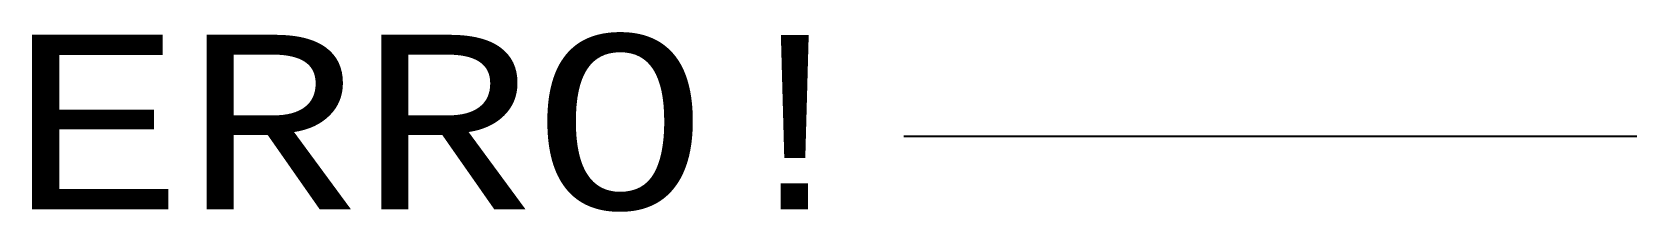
# Model space of a CAD drawing. Header units: millimetres. Extents: x 336.3 to 350.1, y 175.9 to 177.4.
import ezdxf

# ---------------------------------------------------------------- set-up
doc = ezdxf.new("R2010")
doc.units = ezdxf.units.MM
doc.styles.add('Courier', font='COUR.TTF', dxfattribs={"height": 1.5})

msp = doc.modelspace()

# ---------------------------------------------------------------- linework, layer by layer
at = {"color": 1}
msp.add_line((350.126, 176.543), (343.814, 176.543), dxfattribs=at)

# ---------------------------------------------------------------- texts
at = {"color": 2, "insert": (343.626, 176.657), "char_height": 1.5, "width": 6.92851, "attachment_point": 6, "style": 'Courier'}
msp.add_mtext('ERRO!', dxfattribs=at)

doc.saveas('drawing.dxf')
